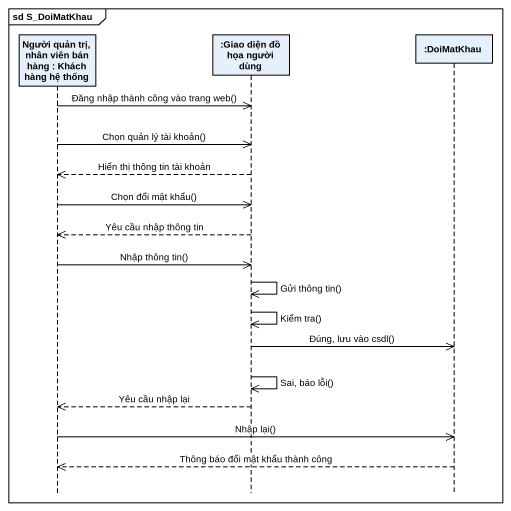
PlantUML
@startuml
mainframe sd S_DoiMatKhau
hide footbox
participant "Người quản trị, nhân viên bán hàng : Khách hàng hệ thống" as Người_quản_trị_nhân_viên
participant ":Giao diện đồ họa người dùng" as Giao_diện_đồ_họa_người_dùng
participant ":DoiMatKhau" as DoiMatKhau

Người_quản_trị_nhân_viên ->> Giao_diện_đồ_họa_người_dùng : Đăng nhập thành công vào trang web()
Người_quản_trị_nhân_viên ->> Giao_diện_đồ_họa_người_dùng : Chọn quản lý tài khoản()
Giao_diện_đồ_họa_người_dùng -->> Người_quản_trị_nhân_viên : Hiển thị thông tin tài khoản
Người_quản_trị_nhân_viên ->> Giao_diện_đồ_họa_người_dùng : Chọn đổi mật khẩu()
Giao_diện_đồ_họa_người_dùng -->> Người_quản_trị_nhân_viên : Yêu cầu nhập thông tin
Người_quản_trị_nhân_viên ->> Giao_diện_đồ_họa_người_dùng : Nhập thông tin()
Giao_diện_đồ_họa_người_dùng ->> Giao_diện_đồ_họa_người_dùng : Gửi thông tin()
Giao_diện_đồ_họa_người_dùng ->> Giao_diện_đồ_họa_người_dùng : Kiểm tra()
Giao_diện_đồ_họa_người_dùng ->> DoiMatKhau : Đúng, lưu vào csdl()
Giao_diện_đồ_họa_người_dùng ->> Giao_diện_đồ_họa_người_dùng : Sai, báo lỗi()
Giao_diện_đồ_họa_người_dùng -->> Người_quản_trị_nhân_viên : Yêu cầu nhập lại
Người_quản_trị_nhân_viên ->> DoiMatKhau : Nhập lại()
DoiMatKhau -->> Người_quản_trị_nhân_viên : Thông báo đổi mật khẩu thành công
@enduml
